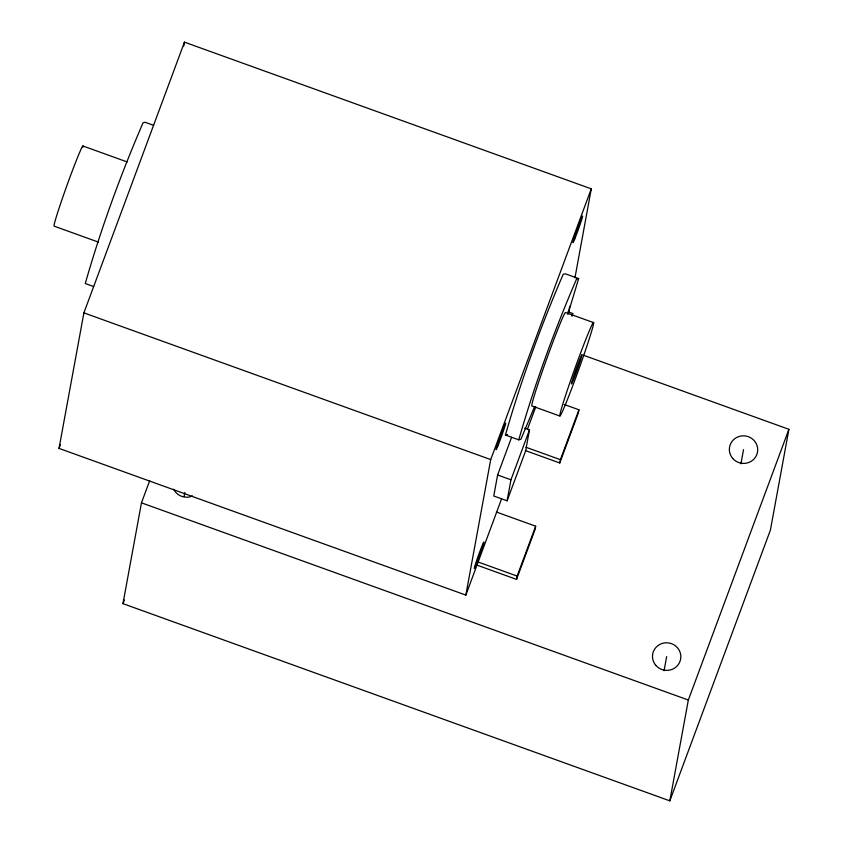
<?xml version="1.0" encoding="UTF-8"?>
<svg xmlns="http://www.w3.org/2000/svg" width="843" height="843" viewBox="0 0 843 843"><rect width="100%" height="100%" fill="white"/><g stroke="black" fill="none" stroke-linecap="round" stroke-linejoin="round"><path stroke-width="1.26" d="M501.49 499.119L465.842 595.095L59.021 448.402L83.9 312.869L184.459 42.15L591.28 188.843L574.937 277.905M183.753 46.017L184.459 42.15M583.514 355.251L788.9 429.308L770.397 530.131L669.827 800.85L122.962 603.651L141.466 502.828L149.696 480.679M184.111 496.348L184.828 492.47M465.842 595.095L490.71 459.572L591.28 188.843M511.627 437.264L497.612 474.988L493.756 496L507.096 500.805L525.621 450.921L529.478 429.898L524.631 428.149M507.096 500.805L510.953 479.793L529.478 429.898M477.212 565.21L516.538 579.394L517.138 576.085L535.674 526.19L496.348 512.007M568.54 312.764L569.72 306.304M572.271 315.967L572.724 313.491L567.876 311.741M535.674 526.19L535.073 529.499L516.538 579.394M525.368 450.573L559.784 462.976L560.384 459.677L578.92 409.782L564.167 404.461M578.92 409.782L578.309 413.091L559.784 462.976M664.052 670.786L666.665 656.571M669.827 800.85L688.331 700.027L788.9 429.308M740.934 463.84L743.537 449.614M534.662 406.463L520.879 439.34L518.761 439.835L505.421 435.03C521.069 380.277 540.679 326.578 563.198 274.291L565.316 273.796L578.656 278.601L567.813 314.523M518.761 439.835C534.409 385.082 554.009 331.394 576.528 279.107L578.656 278.601M59.021 448.402L60.39 444.714M122.962 603.651L124.332 599.963M527.549 428.971L535.779 406.821M571.817 315.925L572.724 313.491M505.421 435.03L507.539 434.524M153.647 125.354L145.154 122.288L143.036 122.783C120.517 175.081 100.918 228.769 85.269 283.522L93.752 286.578M593.514 322.595L565.495 312.5A49.663 1.981 -70.2 0 0 546.401 359.761A49.663 1.981 -70.2 0 0 531.912 405.947L559.921 416.042M82.93 145.987L127.156 161.94M98.346 242.099L54.121 226.145A42.603 1.697 -70.2 0 1 68.452 181.298A42.603 1.697 -70.2 0 1 82.951 147.24M525.979 447.264L560.384 459.677M83.9 312.869L490.71 459.572M497.612 474.988L510.953 479.793M477.812 561.902L517.138 576.085M141.466 502.828L688.331 700.027M192.52 495.969A14.194 13.783 10.4 0 1 173.658 489.172M476.105 564.726A14.194 0.569 -70.2 0 0 483.84 542.47A14.194 0.569 -70.2 0 0 477.159 559.004A14.194 0.569 -70.2 0 0 476.105 564.726M574.821 238.78A14.194 0.569 -70.2 0 0 582.555 216.514A14.194 0.569 -70.2 0 0 575.874 233.047A14.194 0.569 -70.2 0 0 574.821 238.78M497.95 445.726A14.194 0.569 -70.2 0 0 505.674 423.471A14.194 0.569 -70.2 0 0 498.993 440.004A14.194 0.569 -70.2 0 0 497.95 445.726M573.493 379.582A15.606 0.622 -70.2 0 0 582.007 355.093A15.606 0.622 -70.2 0 0 574.652 373.28A15.606 0.622 -70.2 0 0 573.493 379.582M566.464 401.974A49.663 1.981 -70.2 0 0 593.535 324.049A49.663 1.981 -70.2 0 0 570.142 381.932A49.663 1.981 -70.2 0 0 566.464 401.974M732.704 458.413A14.194 13.783 10.4 0 0 756.877 454.43A14.194 13.783 10.4 0 0 741.029 436.01A14.194 13.783 10.4 0 0 732.704 458.413M655.833 665.369A14.194 13.783 10.4 0 0 680.006 661.386A14.194 13.783 10.4 0 0 664.158 642.967A14.194 13.783 10.4 0 0 655.833 665.369"/></g></svg>
